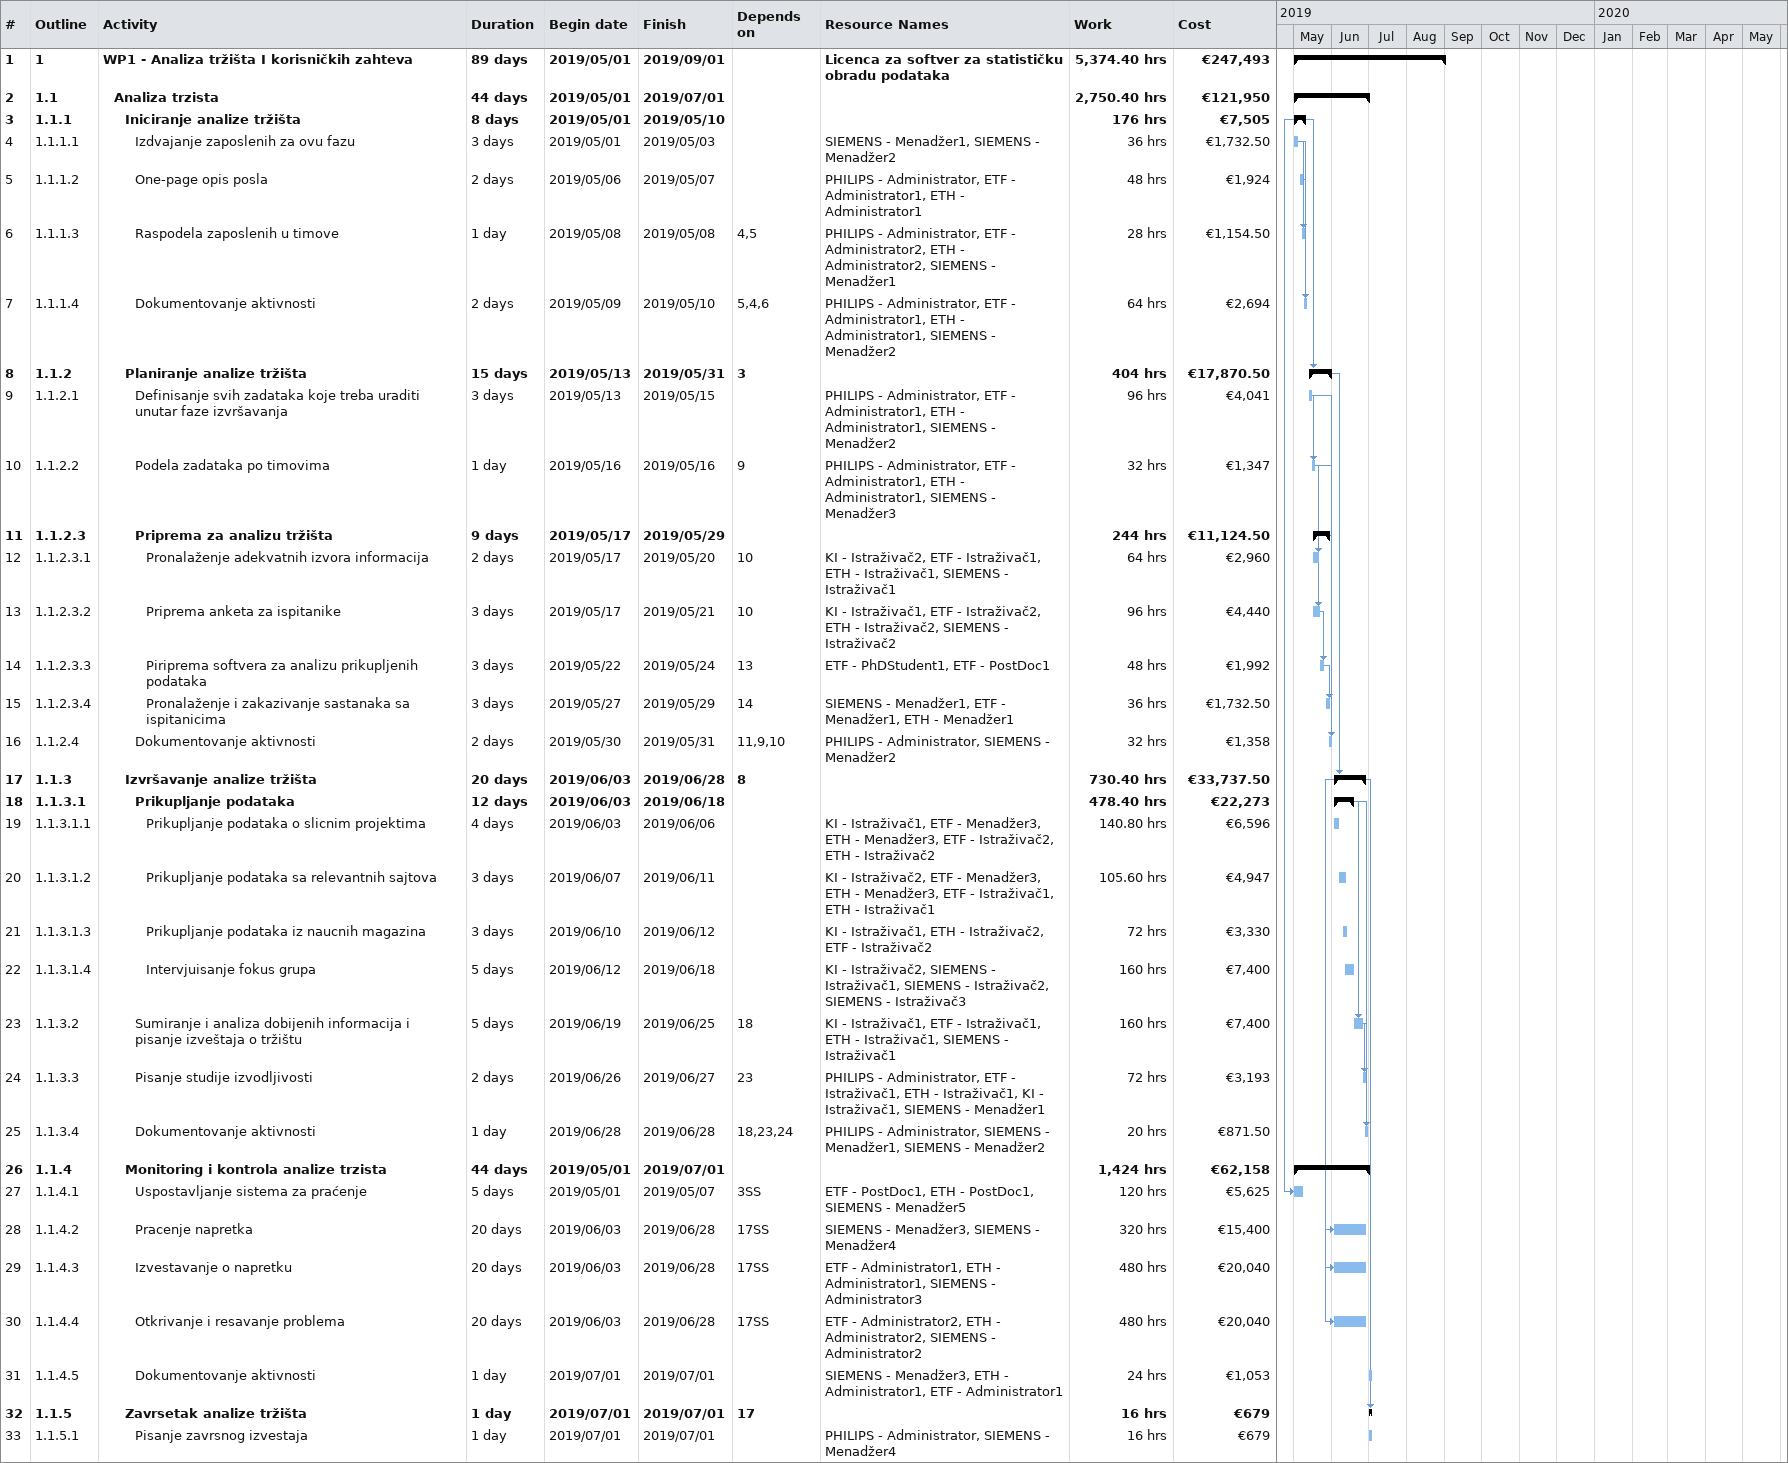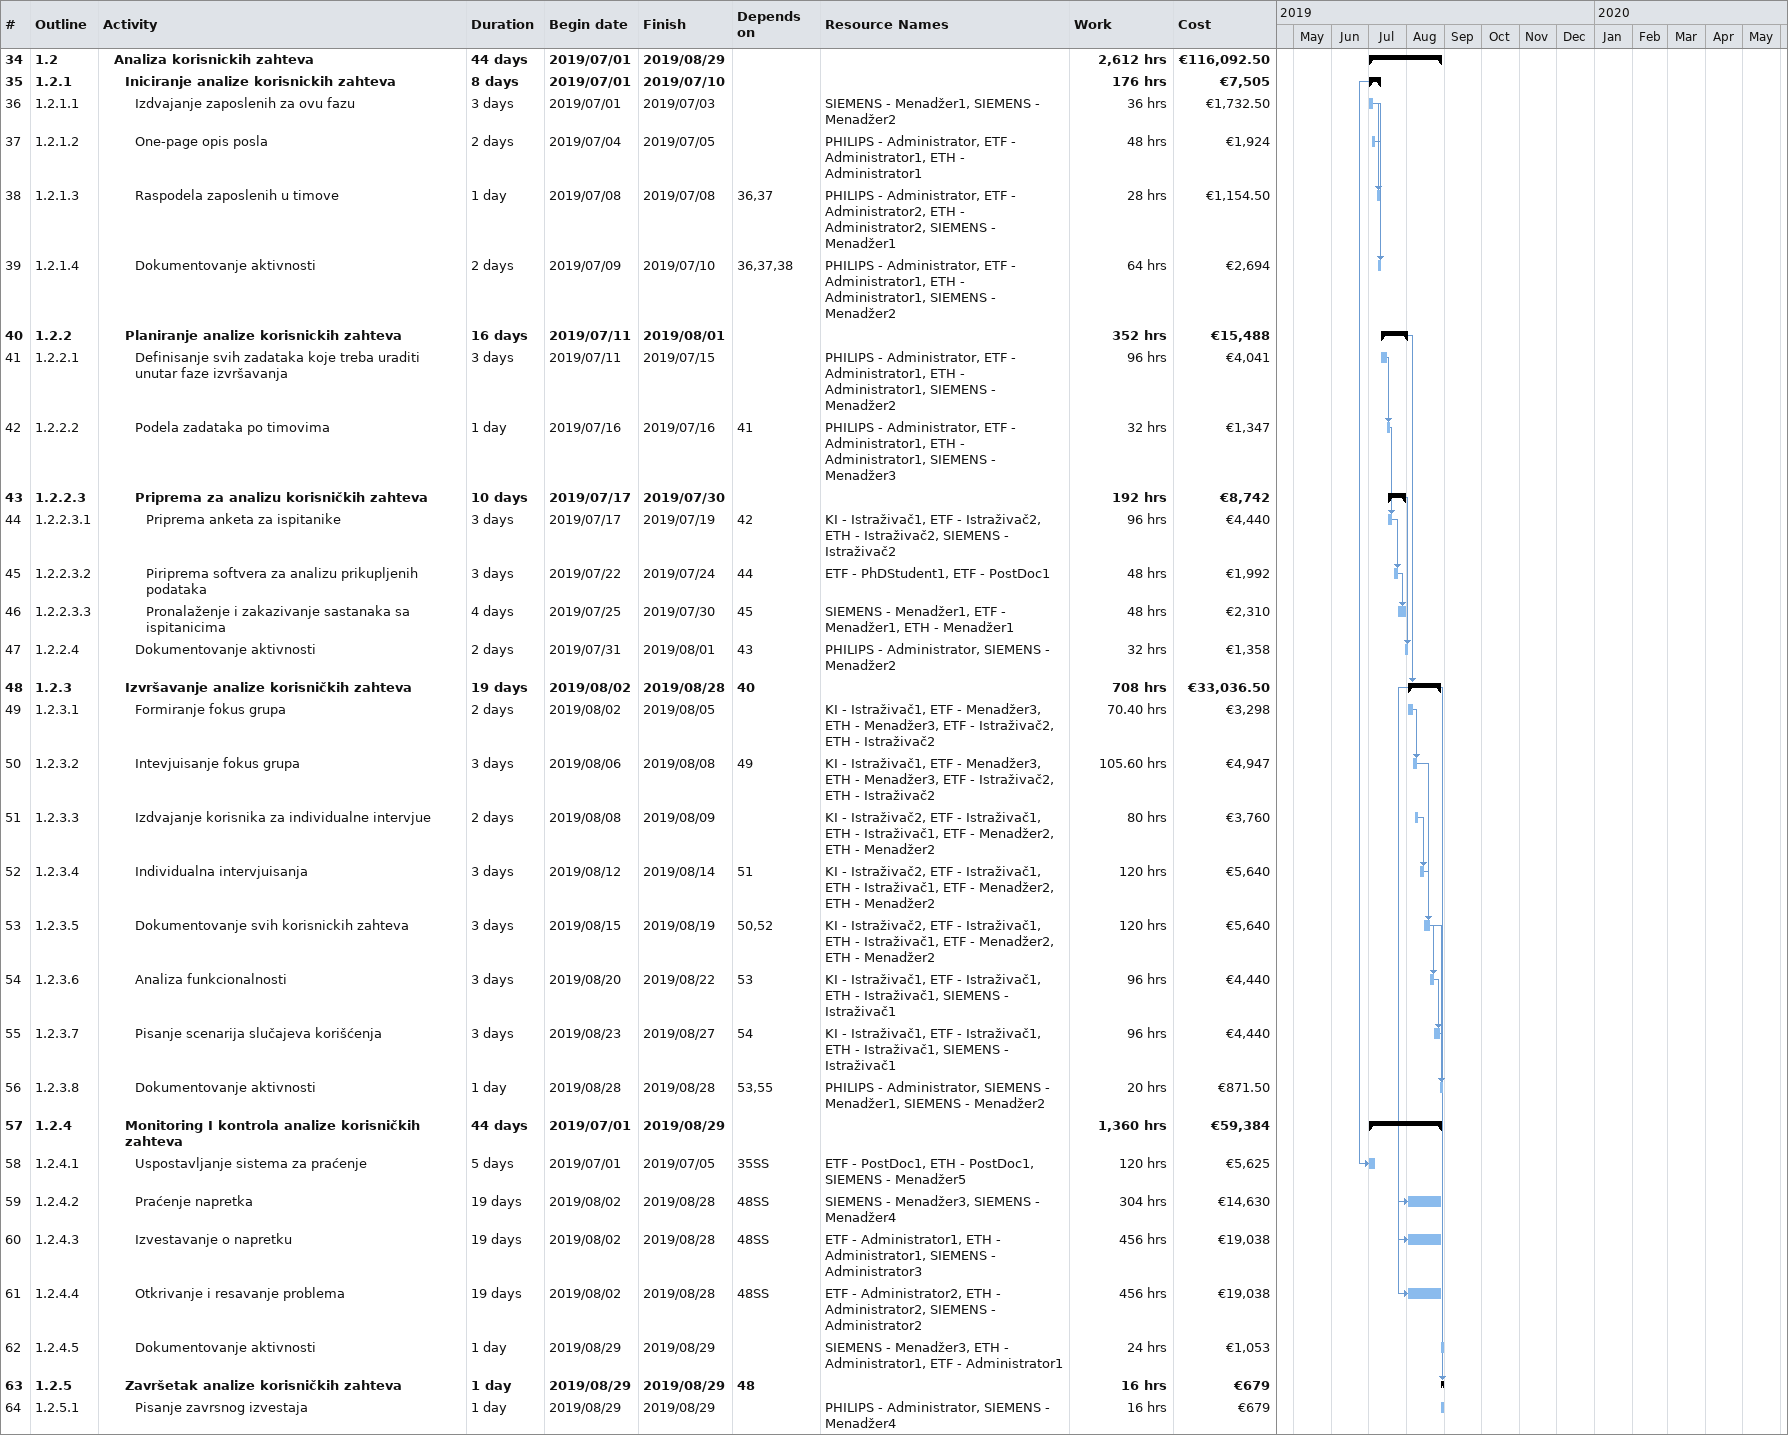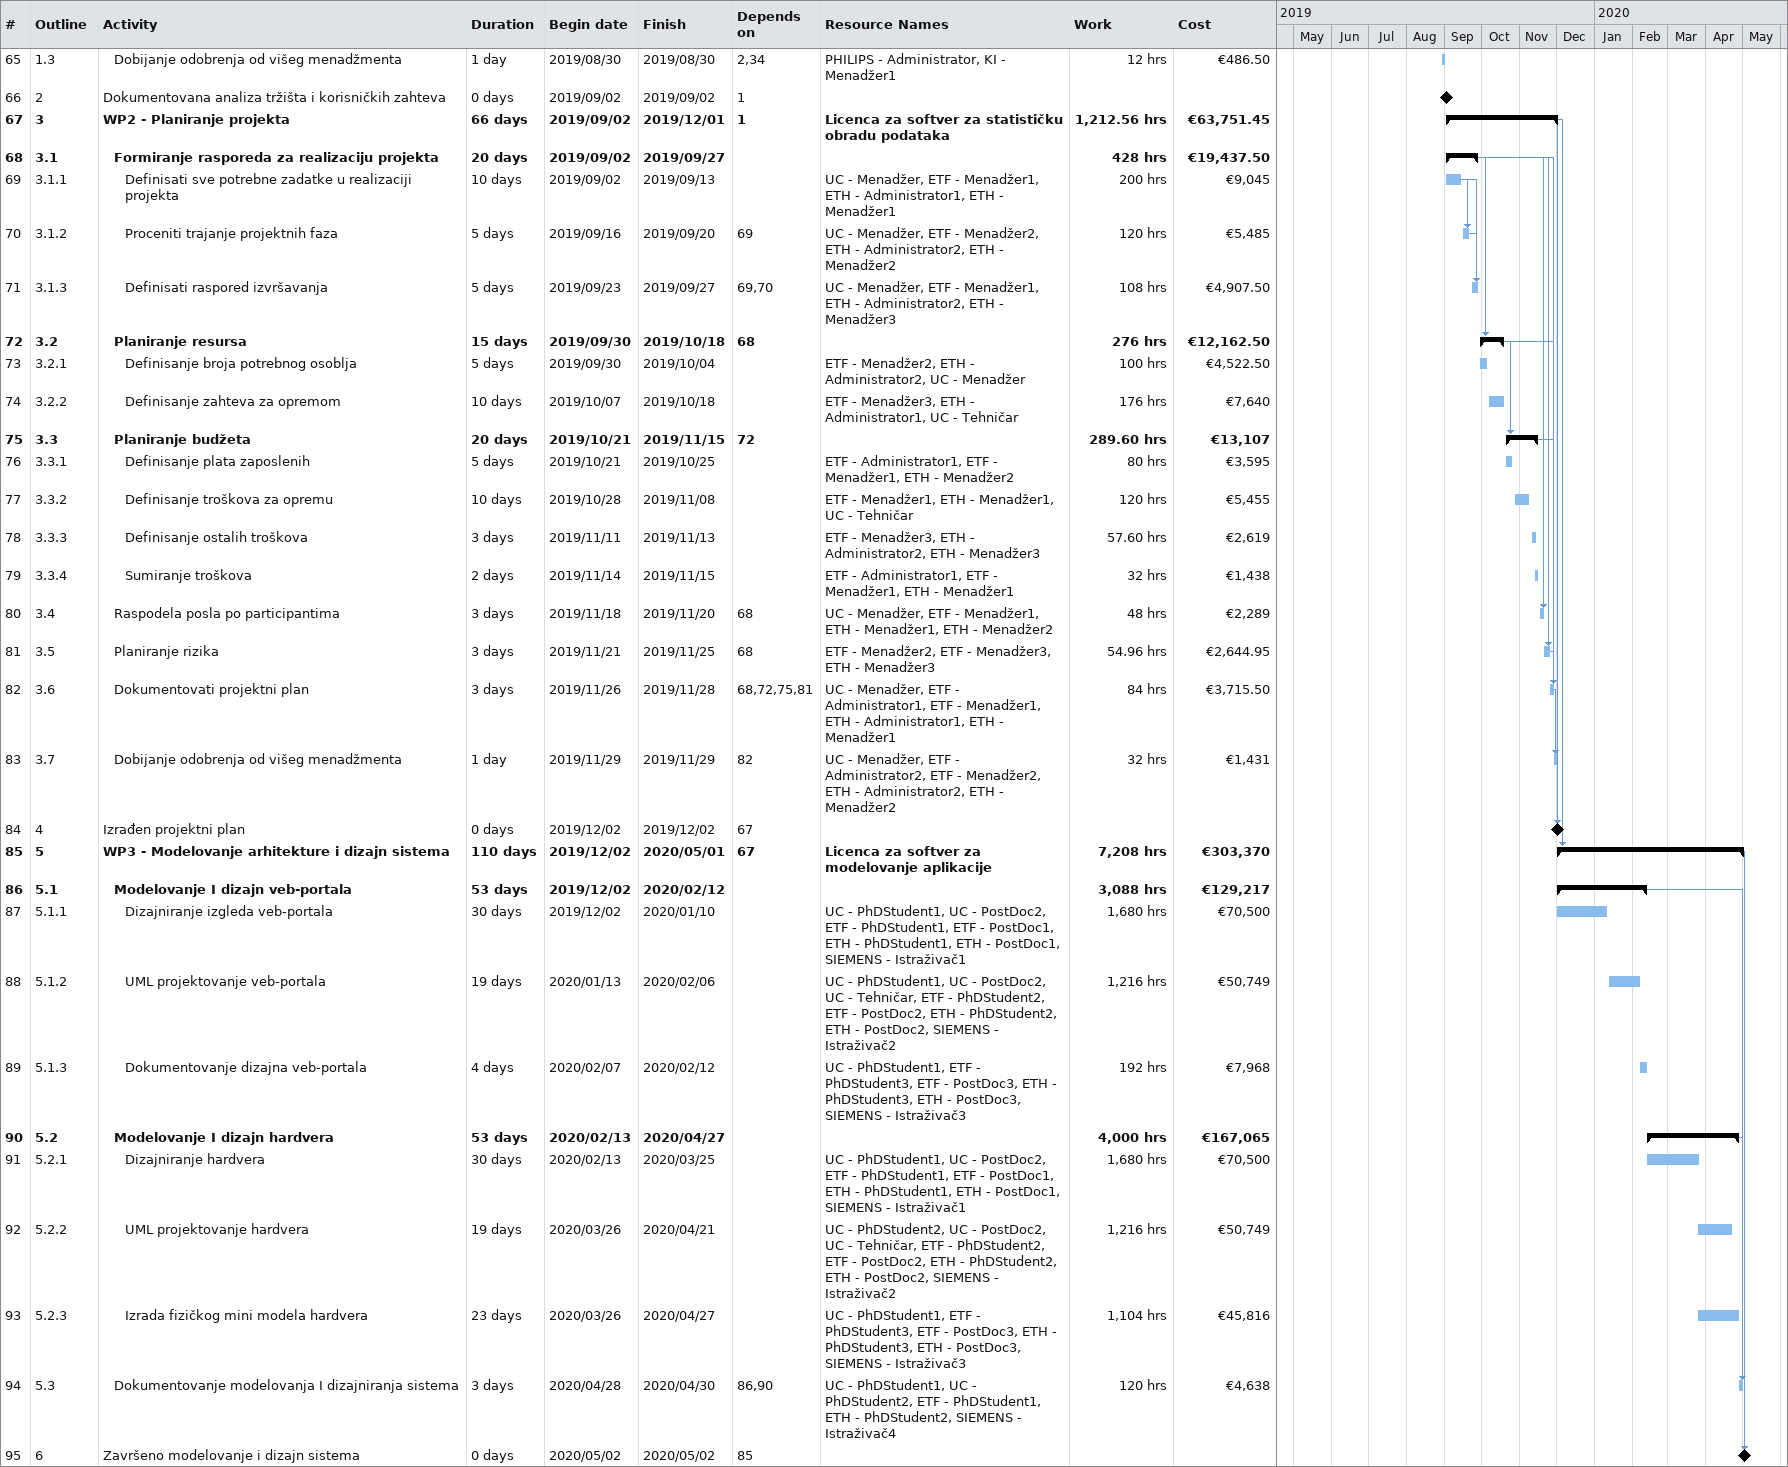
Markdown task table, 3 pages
| ID | WBS | Task | Duration | Start | Finish | Predecessors | Resources | Work (h) | Cost (€) |
|---|---|---|---|---|---|---|---|---|---|
| 1 | 1 | **WP1 - Analiza tržišta I korisničkih zahteva** | 89d | 2019-05-01 | 2019-09-01 |  | Licenca za softver za statističku obradu podataka | 5374.40 | 247493 |
| 2 | 1.1 | **Analiza trzista** | 44d | 2019-05-01 | 2019-07-01 |  |  | 2750.40 | 121950 |
| 3 | 1.1.1 | **Iniciranje analize tržišta** | 8d | 2019-05-01 | 2019-05-10 |  |  | 176 | 7505 |
| 4 | 1.1.1.1 | Izdvajanje zaposlenih za ovu fazu | 3d | 2019-05-01 | 2019-05-03 |  | SIEMENS - Menadžer1, SIEMENS - Menadžer2 | 36 | 1732.50 |
| 5 | 1.1.1.2 | One-page opis posla | 2d | 2019-05-06 | 2019-05-07 |  | PHILIPS - Administrator, ETF - Administrator1, ETH - Administrator1 | 48 | 1924 |
| 6 | 1.1.1.3 | Raspodela zaposlenih u timove | 1d | 2019-05-08 | 2019-05-08 | 4, 5 | PHILIPS - Administrator, ETF - Administrator2, ETH - Administrator2, SIEMENS - Menadžer1 | 28 | 1154.50 |
| 7 | 1.1.1.4 | Dokumentovanje aktivnosti | 2d | 2019-05-09 | 2019-05-10 | 5, 4, 6 | PHILIPS - Administrator, ETF - Administrator1, ETH - Administrator1, SIEMENS - Menadžer2 | 64 | 2694 |
| 8 | 1.1.2 | **Planiranje analize tržišta** | 15d | 2019-05-13 | 2019-05-31 | 3 |  | 404 | 17870.50 |
| 9 | 1.1.2.1 | Definisanje svih zadataka koje treba uraditi unutar faze izvršavanja | 3d | 2019-05-13 | 2019-05-15 |  | PHILIPS - Administrator, ETF - Administrator1, ETH - Administrator1, SIEMENS - Menadžer2 | 96 | 4041 |
| 10 | 1.1.2.2 | Podela zadataka po timovima | 1d | 2019-05-16 | 2019-05-16 | 9 | PHILIPS - Administrator, ETF - Administrator1, ETH - Administrator1, SIEMENS - Menadžer3 | 32 | 1347 |
| 11 | 1.1.2.3 | **Priprema za analizu tržišta** | 9d | 2019-05-17 | 2019-05-29 |  |  | 244 | 11124.50 |
| 12 | 1.1.2.3.1 | Pronalaženje adekvatnih izvora informacija | 2d | 2019-05-17 | 2019-05-20 | 10 | KI - Istraživač2, ETF - Istraživač1, ETH - Istraživač1, SIEMENS - Istraživač1 | 64 | 2960 |
| 13 | 1.1.2.3.2 | Priprema anketa za ispitanike | 3d | 2019-05-17 | 2019-05-21 | 10 | KI - Istraživač1, ETF - Istraživač2, ETH - Istraživač2, SIEMENS - Istraživač2 | 96 | 4440 |
| 14 | 1.1.2.3.3 | Piriprema softvera za analizu prikupljenih podataka | 3d | 2019-05-22 | 2019-05-24 | 13 | ETF - PhDStudent1, ETF - PostDoc1 | 48 | 1992 |
| 15 | 1.1.2.3.4 | Pronalaženje i zakazivanje sastanaka sa ispitanicima | 3d | 2019-05-27 | 2019-05-29 | 14 | SIEMENS - Menadžer1, ETF - Menadžer1, ETH - Menadžer1 | 36 | 1732.50 |
| 16 | 1.1.2.4 | Dokumentovanje aktivnosti | 2d | 2019-05-30 | 2019-05-31 | 11, 9, 10 | PHILIPS - Administrator, SIEMENS - Menadžer2 | 32 | 1358 |
| 17 | 1.1.3 | **Izvršavanje analize tržišta** | 20d | 2019-06-03 | 2019-06-28 | 8 |  | 730.40 | 33737.50 |
| 18 | 1.1.3.1 | **Prikupljanje podataka** | 12d | 2019-06-03 | 2019-06-18 |  |  | 478.40 | 22273 |
| 19 | 1.1.3.1.1 | Prikupljanje podataka o slicnim projektima | 4d | 2019-06-03 | 2019-06-06 |  | KI - Istraživač1, ETF - Menadžer3, ETH - Menadžer3, ETF - Istraživač2, ETH - Istraživač2 | 140.80 | 6596 |
| 20 | 1.1.3.1.2 | Prikupljanje podataka sa relevantnih sajtova | 3d | 2019-06-07 | 2019-06-11 |  | KI - Istraživač2, ETF - Menadžer3, ETH - Menadžer3, ETF - Istraživač1, ETH - Istraživač1 | 105.60 | 4947 |
| 21 | 1.1.3.1.3 | Prikupljanje podataka iz naucnih magazina | 3d | 2019-06-10 | 2019-06-12 |  | KI - Istraživač1, ETH - Istraživač2, ETF - Istraživač2 | 72 | 3330 |
| 22 | 1.1.3.1.4 | Intervjuisanje fokus grupa | 5d | 2019-06-12 | 2019-06-18 |  | KI - Istraživač2, SIEMENS - Istraživač1, SIEMENS - Istraživač2, SIEMENS - Istraživač3 | 160 | 7400 |
| 23 | 1.1.3.2 | Sumiranje i analiza dobijenih informacija i pisanje izveštaja o tržištu | 5d | 2019-06-19 | 2019-06-25 | 18 | KI - Istraživač1, ETF - Istraživač1, ETH - Istraživač1, SIEMENS - Istraživač1 | 160 | 7400 |
| 24 | 1.1.3.3 | Pisanje studije izvodljivosti | 2d | 2019-06-26 | 2019-06-27 | 23 | PHILIPS - Administrator, ETF - Istraživač1, ETH - Istraživač1, KI - Istraživač1, SIEMENS - Menadžer1 | 72 | 3193 |
| 25 | 1.1.3.4 | Dokumentovanje aktivnosti | 1d | 2019-06-28 | 2019-06-28 | 18, 23, 24 | PHILIPS - Administrator, SIEMENS - Menadžer1, SIEMENS - Menadžer2 | 20 | 871.50 |
| 26 | 1.1.4 | **Monitoring i kontrola analize trzista** | 44d | 2019-05-01 | 2019-07-01 |  |  | 1424 | 62158 |
| 27 | 1.1.4.1 | Uspostavljanje sistema za praćenje | 5d | 2019-05-01 | 2019-05-07 | 3SS | ETF - PostDoc1, ETH - PostDoc1, SIEMENS - Menadžer5 | 120 | 5625 |
| 28 | 1.1.4.2 | Pracenje napretka | 20d | 2019-06-03 | 2019-06-28 | 17SS | SIEMENS - Menadžer3, SIEMENS - Menadžer4 | 320 | 15400 |
| 29 | 1.1.4.3 | Izvestavanje o napretku | 20d | 2019-06-03 | 2019-06-28 | 17SS | ETF - Administrator1, ETH - Administrator1, SIEMENS - Administrator3 | 480 | 20040 |
| 30 | 1.1.4.4 | Otkrivanje i resavanje problema | 20d | 2019-06-03 | 2019-06-28 | 17SS | ETF - Administrator2, ETH - Administrator2, SIEMENS - Administrator2 | 480 | 20040 |
| 31 | 1.1.4.5 | Dokumentovanje aktivnosti | 1d | 2019-07-01 | 2019-07-01 |  | SIEMENS - Menadžer3, ETH - Administrator1, ETF - Administrator1 | 24 | 1053 |
| 32 | 1.1.5 | **Zavrsetak analize tržišta** | 1d | 2019-07-01 | 2019-07-01 | 17 |  | 16 | 679 |
| 33 | 1.1.5.1 | Pisanje zavrsnog izvestaja | 1d | 2019-07-01 | 2019-07-01 |  | PHILIPS - Administrator, SIEMENS - Menadžer4 | 16 | 679 |
| 34 | 1.2 | **Analiza korisnickih zahteva** | 44d | 2019-07-01 | 2019-08-29 |  |  | 2612 | 116092.50 |
| 35 | 1.2.1 | **Iniciranje analize korisnickih zahteva** | 8d | 2019-07-01 | 2019-07-10 |  |  | 176 | 7505 |
| 36 | 1.2.1.1 | Izdvajanje zaposlenih za ovu fazu | 3d | 2019-07-01 | 2019-07-03 |  | SIEMENS - Menadžer1, SIEMENS - Menadžer2 | 36 | 1732.50 |
| 37 | 1.2.1.2 | One-page opis posla | 2d | 2019-07-04 | 2019-07-05 |  | PHILIPS - Administrator, ETF - Administrator1, ETH - Administrator1 | 48 | 1924 |
| 38 | 1.2.1.3 | Raspodela zaposlenih u timove | 1d | 2019-07-08 | 2019-07-08 | 36, 37 | PHILIPS - Administrator, ETF - Administrator2, ETH - Administrator2, SIEMENS - Menadžer1 | 28 | 1154.50 |
| 39 | 1.2.1.4 | Dokumentovanje aktivnosti | 2d | 2019-07-09 | 2019-07-10 | 36, 37, 38 | PHILIPS - Administrator, ETF - Administrator1, ETH - Administrator1, SIEMENS - Menadžer2 | 64 | 2694 |
| 40 | 1.2.2 | **Planiranje analize korisnickih zahteva** | 16d | 2019-07-11 | 2019-08-01 |  |  | 352 | 15488 |
| 41 | 1.2.2.1 | Definisanje svih zadataka koje treba uraditi unutar faze izvršavanja | 3d | 2019-07-11 | 2019-07-15 |  | PHILIPS - Administrator, ETF - Administrator1, ETH - Administrator1, SIEMENS - Menadžer2 | 96 | 4041 |
| 42 | 1.2.2.2 | Podela zadataka po timovima | 1d | 2019-07-16 | 2019-07-16 | 41 | PHILIPS - Administrator, ETF - Administrator1, ETH - Administrator1, SIEMENS - Menadžer3 | 32 | 1347 |
| 43 | 1.2.2.3 | **Priprema za analizu korisničkih zahteva** | 10d | 2019-07-17 | 2019-07-30 |  |  | 192 | 8742 |
| 44 | 1.2.2.3.1 | Priprema anketa za ispitanike | 3d | 2019-07-17 | 2019-07-19 | 42 | KI - Istraživač1, ETF - Istraživač2, ETH - Istraživač2, SIEMENS - Istraživač2 | 96 | 4440 |
| 45 | 1.2.2.3.2 | Piriprema softvera za analizu prikupljenih podataka | 3d | 2019-07-22 | 2019-07-24 | 44 | ETF - PhDStudent1, ETF - PostDoc1 | 48 | 1992 |
| 46 | 1.2.2.3.3 | Pronalaženje i zakazivanje sastanaka sa ispitanicima | 4d | 2019-07-25 | 2019-07-30 | 45 | SIEMENS - Menadžer1, ETF - Menadžer1, ETH - Menadžer1 | 48 | 2310 |
| 47 | 1.2.2.4 | Dokumentovanje aktivnosti | 2d | 2019-07-31 | 2019-08-01 | 43 | PHILIPS - Administrator, SIEMENS - Menadžer2 | 32 | 1358 |
| 48 | 1.2.3 | **Izvršavanje analize korisničkih zahteva** | 19d | 2019-08-02 | 2019-08-28 | 40 |  | 708 | 33036.50 |
| 49 | 1.2.3.1 | Formiranje fokus grupa | 2d | 2019-08-02 | 2019-08-05 |  | KI - Istraživač1, ETF - Menadžer3, ETH - Menadžer3, ETF - Istraživač2, ETH - Istraživač2 | 70.40 | 3298 |
| 50 | 1.2.3.2 | Intevjuisanje fokus grupa | 3d | 2019-08-06 | 2019-08-08 | 49 | KI - Istraživač1, ETF - Menadžer3, ETH - Menadžer3, ETF - Istraživač2, ETH - Istraživač2 | 105.60 | 4947 |
| 51 | 1.2.3.3 | Izdvajanje korisnika za individualne intervjue | 2d | 2019-08-08 | 2019-08-09 |  | KI - Istraživač2, ETF - Istraživač1, ETH - Istraživač1, ETF - Menadžer2, ETH - Menadžer2 | 80 | 3760 |
| 52 | 1.2.3.4 | Individualna intervjuisanja | 3d | 2019-08-12 | 2019-08-14 | 51 | KI - Istraživač2, ETF - Istraživač1, ETH - Istraživač1, ETF - Menadžer2, ETH - Menadžer2 | 120 | 5640 |
| 53 | 1.2.3.5 | Dokumentovanje svih korisnickih zahteva | 3d | 2019-08-15 | 2019-08-19 | 50, 52 | KI - Istraživač2, ETF - Istraživač1, ETH - Istraživač1, ETF - Menadžer2, ETH - Menadžer2 | 120 | 5640 |
| 54 | 1.2.3.6 | Analiza funkcionalnosti | 3d | 2019-08-20 | 2019-08-22 | 53 | KI - Istraživač1, ETF - Istraživač1, ETH - Istraživač1, SIEMENS - Istraživač1 | 96 | 4440 |
| 55 | 1.2.3.7 | Pisanje scenarija slučajeva korišćenja | 3d | 2019-08-23 | 2019-08-27 | 54 | KI - Istraživač1, ETF - Istraživač1, ETH - Istraživač1, SIEMENS - Istraživač1 | 96 | 4440 |
| 56 | 1.2.3.8 | Dokumentovanje aktivnosti | 1d | 2019-08-28 | 2019-08-28 | 53, 55 | PHILIPS - Administrator, SIEMENS - Menadžer1, SIEMENS - Menadžer2 | 20 | 871.50 |
| 57 | 1.2.4 | **Monitoring I kontrola analize korisničkih zahteva** | 44d | 2019-07-01 | 2019-08-29 |  |  | 1360 | 59384 |
| 58 | 1.2.4.1 | Uspostavljanje sistema za praćenje | 5d | 2019-07-01 | 2019-07-05 | 35SS | ETF - PostDoc1, ETH - PostDoc1, SIEMENS - Menadžer5 | 120 | 5625 |
| 59 | 1.2.4.2 | Praćenje napretka | 19d | 2019-08-02 | 2019-08-28 | 48SS | SIEMENS - Menadžer3, SIEMENS - Menadžer4 | 304 | 14630 |
| 60 | 1.2.4.3 | Izvestavanje o napretku | 19d | 2019-08-02 | 2019-08-28 | 48SS | ETF - Administrator1, ETH - Administrator1, SIEMENS - Administrator3 | 456 | 19038 |
| 61 | 1.2.4.4 | Otkrivanje i resavanje problema | 19d | 2019-08-02 | 2019-08-28 | 48SS | ETF - Administrator2, ETH - Administrator2, SIEMENS - Administrator2 | 456 | 19038 |
| 62 | 1.2.4.5 | Dokumentovanje aktivnosti | 1d | 2019-08-29 | 2019-08-29 |  | SIEMENS - Menadžer3, ETH - Administrator1, ETF - Administrator1 | 24 | 1053 |
| 63 | 1.2.5 | **Završetak analize korisničkih zahteva** | 1d | 2019-08-29 | 2019-08-29 | 48 |  | 16 | 679 |
| 64 | 1.2.5.1 | Pisanje zavrsnog izvestaja | 1d | 2019-08-29 | 2019-08-29 |  | PHILIPS - Administrator, SIEMENS - Menadžer4 | 16 | 679 |
| 65 | 1.3 | Dobijanje odobrenja od višeg menadžmenta | 1d | 2019-08-30 | 2019-08-30 | 2, 34 | PHILIPS - Administrator, KI - Menadžer1 | 12 | 486.50 |
| 66 | 2 | Dokumentovana analiza tržišta i korisničkih zahteva | 0d | 2019-09-02 | 2019-09-02 | 1 |  |  |  |
| 67 | 3 | **WP2 - Planiranje projekta** | 66d | 2019-09-02 | 2019-12-01 | 1 | Licenca za softver za statističku obradu podataka | 1212.56 | 63751.45 |
| 68 | 3.1 | **Formiranje rasporeda za realizaciju projekta** | 20d | 2019-09-02 | 2019-09-27 |  |  | 428 | 19437.50 |
| 69 | 3.1.1 | Definisati sve potrebne zadatke u realizaciji projekta | 10d | 2019-09-02 | 2019-09-13 |  | UC - Menadžer, ETF - Menadžer1, ETH - Administrator1, ETH - Menadžer1 | 200 | 9045 |
| 70 | 3.1.2 | Proceniti trajanje projektnih faza | 5d | 2019-09-16 | 2019-09-20 | 69 | UC - Menadžer, ETF - Menadžer2, ETH - Administrator2, ETH - Menadžer2 | 120 | 5485 |
| 71 | 3.1.3 | Definisati raspored izvršavanja | 5d | 2019-09-23 | 2019-09-27 | 69, 70 | UC - Menadžer, ETF - Menadžer1, ETH - Administrator2, ETH - Menadžer3 | 108 | 4907.50 |
| 72 | 3.2 | **Planiranje resursa** | 15d | 2019-09-30 | 2019-10-18 | 68 |  | 276 | 12162.50 |
| 73 | 3.2.1 | Definisanje broja potrebnog osoblja | 5d | 2019-09-30 | 2019-10-04 |  | ETF - Menadžer2, ETH - Administrator2, UC - Menadžer | 100 | 4522.50 |
| 74 | 3.2.2 | Definisanje zahteva za opremom | 10d | 2019-10-07 | 2019-10-18 |  | ETF - Menadžer3, ETH - Administrator1, UC - Tehničar | 176 | 7640 |
| 75 | 3.3 | **Planiranje budžeta** | 20d | 2019-10-21 | 2019-11-15 | 72 |  | 289.60 | 13107 |
| 76 | 3.3.1 | Definisanje plata zaposlenih | 5d | 2019-10-21 | 2019-10-25 |  | ETF - Administrator1, ETF - Menadžer1, ETH - Menadžer2 | 80 | 3595 |
| 77 | 3.3.2 | Definisanje troškova za opremu | 10d | 2019-10-28 | 2019-11-08 |  | ETF - Menadžer1, ETH - Menadžer1, UC - Tehničar | 120 | 5455 |
| 78 | 3.3.3 | Definisanje ostalih troškova | 3d | 2019-11-11 | 2019-11-13 |  | ETF - Menadžer3, ETH - Administrator2, ETH - Menadžer3 | 57.60 | 2619 |
| 79 | 3.3.4 | Sumiranje troškova | 2d | 2019-11-14 | 2019-11-15 |  | ETF - Administrator1, ETF - Menadžer1, ETH - Menadžer1 | 32 | 1438 |
| 80 | 3.4 | Raspodela posla po participantima | 3d | 2019-11-18 | 2019-11-20 | 68 | UC - Menadžer, ETF - Menadžer1, ETH - Menadžer1, ETH - Menadžer2 | 48 | 2289 |
| 81 | 3.5 | Planiranje rizika | 3d | 2019-11-21 | 2019-11-25 | 68 | ETF - Menadžer2, ETF - Menadžer3, ETH - Menadžer3 | 54.96 | 2644.95 |
| 82 | 3.6 | Dokumentovati projektni plan | 3d | 2019-11-26 | 2019-11-28 | 68, 72, 75, 81 | UC - Menadžer, ETF - Administrator1, ETF - Menadžer1, ETH - Administrator1, ETH - Menadžer1 | 84 | 3715.50 |
| 83 | 3.7 | Dobijanje odobrenja od višeg menadžmenta | 1d | 2019-11-29 | 2019-11-29 | 82 | UC - Menadžer, ETF - Administrator2, ETF - Menadžer2, ETH - Administrator2, ETH - Menadžer2 | 32 | 1431 |
| 84 | 4 | Izrađen projektni plan | 0d | 2019-12-02 | 2019-12-02 | 67 |  |  |  |
| 85 | 5 | **WP3 - Modelovanje arhitekture i dizajn sistema** | 110d | 2019-12-02 | 2020-05-01 | 67 | Licenca za softver za modelovanje aplikacije | 7208 | 303370 |
| 86 | 5.1 | **Modelovanje I dizajn veb-portala** | 53d | 2019-12-02 | 2020-02-12 |  |  | 3088 | 129217 |
| 87 | 5.1.1 | Dizajniranje izgleda veb-portala | 30d | 2019-12-02 | 2020-01-10 |  | UC - PhDStudent1, UC - PostDoc2, ETF - PhDStudent1, ETF - PostDoc1, ETH - PhDStudent1, ETH - PostDoc1, SIEMENS - Istraživač1 | 1680 | 70500 |
| 88 | 5.1.2 | UML projektovanje veb-portala | 19d | 2020-01-13 | 2020-02-06 |  | UC - PhDStudent1, UC - PostDoc2, UC - Tehničar, ETF - PhDStudent2, ETF - PostDoc2, ETH - PhDStudent2, ETH - PostDoc2, SIEMENS - Istraživač2 | 1216 | 50749 |
| 89 | 5.1.3 | Dokumentovanje dizajna veb-portala | 4d | 2020-02-07 | 2020-02-12 |  | UC - PhDStudent1, ETF - PhDStudent3, ETF - PostDoc3, ETH - PhDStudent3, ETH - PostDoc3, SIEMENS - Istraživač3 | 192 | 7968 |
| 90 | 5.2 | **Modelovanje I dizajn hardvera** | 53d | 2020-02-13 | 2020-04-27 |  |  | 4000 | 167065 |
| 91 | 5.2.1 | Dizajniranje hardvera | 30d | 2020-02-13 | 2020-03-25 |  | UC - PhDStudent1, UC - PostDoc2, ETF - PhDStudent1, ETF - PostDoc1, ETH - PhDStudent1, ETH - PostDoc1, SIEMENS - Istraživač1 | 1680 | 70500 |
| 92 | 5.2.2 | UML projektovanje hardvera | 19d | 2020-03-26 | 2020-04-21 |  | UC - PhDStudent2, UC - PostDoc2, UC - Tehničar, ETF - PhDStudent2, ETF - PostDoc2, ETH - PhDStudent2, ETH - PostDoc2, SIEMENS - Istraživač2 | 1216 | 50749 |
| 93 | 5.2.3 | Izrada fizičkog mini modela hardvera | 23d | 2020-03-26 | 2020-04-27 |  | UC - PhDStudent1, ETF - PhDStudent3, ETF - PostDoc3, ETH - PhDStudent3, ETH - PostDoc3, SIEMENS - Istraživač3 | 1104 | 45816 |
| 94 | 5.3 | Dokumentovanje modelovanja I dizajniranja sistema | 3d | 2020-04-28 | 2020-04-30 | 86, 90 | UC - PhDStudent1, UC - PhDStudent2, ETF - PhDStudent1, ETH - PhDStudent2, SIEMENS - Istraživač4 | 120 | 4638 |
| 95 | 6 | Završeno modelovanje i dizajn sistema | 0d | 2020-05-02 | 2020-05-02 | 85 |  |  |  |
